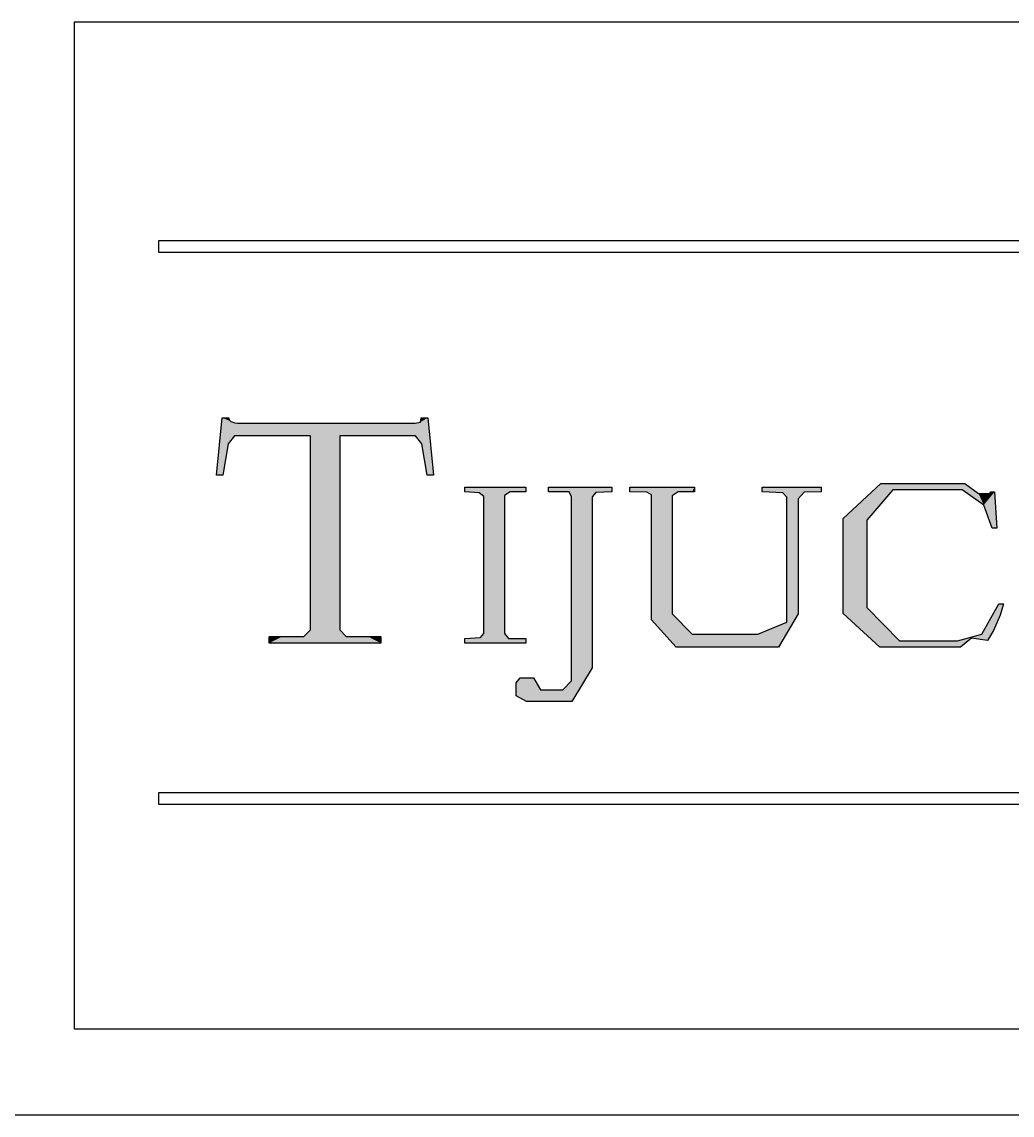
# Model space of a CAD drawing. Extents: x 3196 to 9141, y -1880 to 2325.
# Drawn here: x 8748.8 to 8812.5, y -1425.3 to -1354.9 of the extents above; entities that cross this region are included whole.
import ezdxf

# ---------------------------------------------------------------- set-up
doc = ezdxf.new("R2010")
doc.units = 0
doc.header["$MEASUREMENT"] = 0
doc.layers.add('10', color=10, linetype='CONTINUOUS')

msp = doc.modelspace()

# ---------------------------------------------------------------- linework, layer by layer
at = {"layer": '10', "linetype": 'Continuous'}
for p, q in [((8752.149168, -1419.803535), (8752.149168, -1354.884685)), ((8752.149168, -1354.884685), (8969.593868, -1354.884685)), ((8752.149168, -1419.803535), (8752.149168, -1354.884685)), ((8752.149168, -1354.884685), (8752.149168, -1354.884685)), ((8752.149168, -1354.884685), (8969.593868, -1354.884685)), ((8757.591718, -1369.738335), (8757.591718, -1368.973185)), ((8757.591718, -1368.973185), (8963.966318, -1368.973185)), ((8757.591718, -1369.738335), (8757.591718, -1368.973185)), ((8757.591718, -1368.973185), (8757.591718, -1368.973185)), ((8757.591718, -1368.973185), (8963.966318, -1368.973185)), ((8963.966318, -1369.738335), (8757.591718, -1369.738335)), ((8963.966318, -1369.738335), (8757.591718, -1369.738335)), ((8757.591718, -1369.738335), (8757.591718, -1369.738335)), ((8757.591718, -1405.310535), (8757.591718, -1404.545385)), ((8757.591718, -1404.545385), (8963.966318, -1404.545385)), ((8757.591718, -1405.310535), (8757.591718, -1404.545385)), ((8757.591718, -1404.545385), (8757.591718, -1404.545385)), ((8757.591718, -1404.545385), (8963.966318, -1404.545385)), ((8963.966318, -1405.310535), (8757.591718, -1405.310535)), ((8963.966318, -1405.310535), (8757.591718, -1405.310535)), ((8757.591718, -1405.310535), (8757.591718, -1405.310535)), ((8969.593868, -1419.803535), (8752.149168, -1419.803535)), ((8969.593868, -1419.803535), (8752.149168, -1419.803535)), ((8752.149168, -1419.803535), (8752.149168, -1419.803535)), ((9085.255018, -1425.339835), (8223.062618, -1425.339835))]:
    msp.add_line(p, q, dxfattribs=at)
for points in [[(8767.342068, -1381.562885), (8763.375368, -1381.562885), (8762.463018, -1381.562885), (8762.052618, -1382.087835), (8761.710818, -1384.094185), (8761.300818, -1384.094185), (8761.665968, -1380.400285), (8762.097118, -1380.400285), (8762.121968, -1380.538185), (8762.213518, -1380.628685), (8762.348818, -1380.674635), (8762.486368, -1380.719835), (8762.646518, -1380.742085), (8762.804468, -1380.742085), (8773.768918, -1380.742085), (8774.087718, -1380.742085), (8774.431768, -1380.674635), (8774.476218, -1380.400285), (8774.910718, -1380.400285), (8775.274018, -1384.094185), (8774.864768, -1384.094185), (8774.520368, -1382.087835), (8774.112218, -1381.562885), (8773.199868, -1381.562885), (8769.232768, -1381.562885), (8769.232768, -1392.823885), (8769.232768, -1394.054685), (8769.644618, -1394.487685), (8771.033368, -1394.487685), (8771.878218, -1394.487685), (8771.878218, -1394.921435), (8764.698118, -1394.921435), (8764.698118, -1394.487685), (8765.541468, -1394.487685), (8766.930968, -1394.487685), (8767.342068, -1394.054685), (8767.342068, -1392.823885), (8767.342068, -1381.562885)], [(8779.850218, -1386.488285), (8779.850218, -1393.338485), (8779.850218, -1394.291235), (8780.108618, -1394.612985), (8781.221868, -1394.612985), (8781.221868, -1394.921435), (8777.297418, -1394.921435), (8777.297418, -1394.612985), (8778.298018, -1394.566285), (8778.508968, -1394.306785), (8778.508968, -1393.225035), (8778.508968, -1386.344435), (8778.508968, -1385.473235), (8778.202368, -1385.229335), (8777.297418, -1385.180385), (8777.297418, -1384.874185), (8781.221868, -1384.874185), (8781.221868, -1385.180385), (8780.205368, -1385.180385), (8779.850218, -1385.406535), (8779.850218, -1386.488285)], [(8786.761218, -1385.180385), (8785.726518, -1385.212985), (8785.500368, -1385.503635), (8785.500368, -1386.360735), (8785.500368, -1393.258385), (8785.500368, -1396.503685), (8784.175418, -1398.685035), (8782.157568, -1398.685035), (8781.268218, -1398.685035), (8780.590918, -1398.314285), (8780.590918, -1397.813085), (8780.590918, -1397.473485), (8780.847468, -1397.167285), (8781.170718, -1397.167285), (8781.720118, -1397.167285), (8782.157568, -1397.926535), (8782.834168, -1397.926535), (8783.609318, -1397.926535), (8784.158718, -1397.344485), (8784.158718, -1395.550935), (8784.158718, -1386.925735), (8784.158718, -1385.503635), (8784.013068, -1385.180385), (8782.850818, -1385.180385), (8782.673268, -1385.180385), (8782.673268, -1384.874185), (8786.761218, -1384.874185), (8786.761218, -1385.180385)], [(8793.978768, -1395.180935), (8790.893618, -1395.180935), (8789.311018, -1393.418535), (8789.311018, -1391.108185), (8789.311018, -1386.391885), (8789.311018, -1385.358335), (8789.019618, -1385.198935), (8787.920818, -1385.180385), (8787.920818, -1384.874185), (8792.074018, -1384.874185), (8792.074018, -1385.180385), (8791.927218, -1385.180385), (8791.039718, -1385.180385), (8790.651168, -1385.423585), (8790.651168, -1386.360735), (8790.651168, -1390.851685), (8790.651168, -1393.030035), (8791.927218, -1394.340135), (8794.333918, -1394.340135), (8796.158968, -1394.340135), (8798.018168, -1393.580185), (8798.018168, -1390.833135), (8798.018168, -1387.071785), (8798.018168, -1385.519935), (8797.774568, -1385.245635), (8796.434418, -1385.180385), (8796.434418, -1384.874185), (8800.229118, -1384.874185), (8800.229118, -1385.180385), (8799.148468, -1385.198935), (8798.758468, -1385.632635), (8798.758468, -1386.666235), (8798.758468, -1391.028885), (8798.758468, -1393.030035), (8797.485418, -1395.180935), (8793.978768, -1395.180935)], [(8811.548718, -1387.523335), (8811.241768, -1387.523335), (8810.709068, -1386.021185), (8809.319568, -1385.035035), (8807.559768, -1385.035035), (8804.861318, -1385.035035), (8803.181568, -1386.990985), (8803.181568, -1389.704635), (8803.181568, -1392.628885), (8805.280968, -1394.776135), (8807.738118, -1394.776135), (8809.011868, -1394.776135), (8810.578918, -1394.340135), (8811.677368, -1392.386435), (8811.984718, -1392.386435), (8811.775268, -1393.113835), (8811.339268, -1394.114035), (8810.951118, -1394.744235), (8809.916068, -1394.598935), (8809.205418, -1395.180935), (8807.301368, -1395.180935), (8804.020118, -1395.180935), (8801.663818, -1393.014435), (8801.663818, -1390.025685), (8801.663818, -1386.893085), (8804.085368, -1384.632435), (8807.462668, -1384.632435), (8809.497168, -1384.632435), (8810.370968, -1385.277485), (8810.870668, -1385.277485), (8811.048268, -1385.277485), (8811.128318, -1385.229335), (8811.160618, -1385.180385), (8811.404518, -1385.180385), (8811.548718, -1387.523335)]]:
    msp.add_lwpolyline(points, dxfattribs=at)
for points in [[(8761.665968, -1380.400285), (8761.300818, -1384.094185), (8761.300818, -1384.094185)], [(8762.213518, -1380.628685), (8761.665968, -1380.400285), (8761.300818, -1384.094185)], [(8762.213518, -1380.628685), (8761.300818, -1384.094185), (8761.300818, -1384.094185)], [(8762.348818, -1380.674635), (8762.213518, -1380.628685), (8761.300818, -1384.094185)], [(8762.348818, -1380.674635), (8761.300818, -1384.094185), (8761.300818, -1384.094185)], [(8762.486368, -1380.719835), (8762.348818, -1380.674635), (8761.300818, -1384.094185)], [(8762.486368, -1380.719835), (8761.300818, -1384.094185), (8762.052618, -1382.087835)], [(8762.097118, -1380.400285), (8761.665968, -1380.400285), (8761.665968, -1380.400285)], [(8762.121968, -1380.538185), (8762.097118, -1380.400285), (8761.665968, -1380.400285)], [(8762.121968, -1380.538185), (8761.665968, -1380.400285), (8761.665968, -1380.400285)], [(8762.213518, -1380.628685), (8762.121968, -1380.538185), (8761.665968, -1380.400285)], [(8762.486368, -1380.719835), (8762.052618, -1382.087835), (8762.052618, -1382.087835)], [(8762.646518, -1380.742085), (8762.486368, -1380.719835), (8762.052618, -1382.087835)], [(8762.646518, -1380.742085), (8762.052618, -1382.087835), (8762.463018, -1381.562885)], [(8762.646518, -1380.742085), (8762.463018, -1381.562885), (8763.375368, -1381.562885)], [(8762.804468, -1380.742085), (8762.646518, -1380.742085), (8762.646518, -1380.742085)], [(8769.232768, -1381.562885), (8762.804468, -1380.742085), (8762.646518, -1380.742085)], [(8762.646518, -1380.742085), (8763.375368, -1381.562885), (8767.342068, -1381.562885)], [(8762.646518, -1380.742085), (8767.342068, -1381.562885), (8767.342068, -1381.562885)], [(8769.232768, -1381.562885), (8762.646518, -1380.742085), (8767.342068, -1381.562885)], [(8773.768918, -1380.742085), (8762.804468, -1380.742085), (8762.804468, -1380.742085)], [(8769.232768, -1381.562885), (8773.768918, -1380.742085), (8762.804468, -1380.742085)], [(8769.232768, -1381.562885), (8773.199868, -1381.562885), (8774.087718, -1380.742085)], [(8769.232768, -1381.562885), (8774.087718, -1380.742085), (8773.768918, -1380.742085)], [(8773.199868, -1381.562885), (8774.112218, -1381.562885), (8774.910718, -1380.400285)], [(8773.199868, -1381.562885), (8774.910718, -1380.400285), (8774.431768, -1380.674635)], [(8773.199868, -1381.562885), (8774.431768, -1380.674635), (8774.087718, -1380.742085)], [(8773.199868, -1381.562885), (8774.087718, -1380.742085), (8774.087718, -1380.742085)], [(8774.087718, -1380.742085), (8773.768918, -1380.742085), (8773.768918, -1380.742085)], [(8774.431768, -1380.674635), (8774.087718, -1380.742085), (8774.087718, -1380.742085)], [(8774.112218, -1381.562885), (8774.520368, -1382.087835), (8774.910718, -1380.400285)], [(8774.112218, -1381.562885), (8774.910718, -1380.400285), (8774.910718, -1380.400285)], [(8774.476218, -1380.400285), (8774.431768, -1380.674635), (8774.431768, -1380.674635)], [(8774.910718, -1380.400285), (8774.476218, -1380.400285), (8774.431768, -1380.674635)], [(8774.910718, -1380.400285), (8774.431768, -1380.674635), (8774.431768, -1380.674635)], [(8774.520368, -1382.087835), (8775.274018, -1384.094185), (8774.910718, -1380.400285)], [(8774.520368, -1382.087835), (8774.910718, -1380.400285), (8774.910718, -1380.400285)], [(8775.274018, -1384.094185), (8774.910718, -1380.400285), (8774.910718, -1380.400285)], [(8762.052618, -1382.087835), (8762.463018, -1381.562885), (8762.463018, -1381.562885)], [(8762.463018, -1381.562885), (8763.375368, -1381.562885), (8763.375368, -1381.562885)], [(8763.375368, -1381.562885), (8767.342068, -1381.562885), (8767.342068, -1381.562885)], [(8767.342068, -1392.823885), (8769.232768, -1392.823885), (8769.232768, -1381.562885)], [(8769.232768, -1381.562885), (8767.342068, -1381.562885), (8767.342068, -1381.562885)], [(8767.342068, -1392.823885), (8769.232768, -1381.562885), (8767.342068, -1381.562885)], [(8769.232768, -1392.823885), (8769.232768, -1381.562885), (8769.232768, -1381.562885)], [(8761.300818, -1384.094185), (8761.710818, -1384.094185), (8762.052618, -1382.087835)], [(8761.300818, -1384.094185), (8762.052618, -1382.087835), (8762.052618, -1382.087835)], [(8761.710818, -1384.094185), (8762.052618, -1382.087835), (8762.052618, -1382.087835)], [(8774.520368, -1382.087835), (8774.864768, -1384.094185), (8775.274018, -1384.094185)], [(8774.864768, -1384.094185), (8775.274018, -1384.094185), (8775.274018, -1384.094185)], [(8781.221868, -1384.874185), (8777.297418, -1384.874185), (8777.297418, -1384.874185)], [(8780.205368, -1385.180385), (8781.221868, -1384.874185), (8777.297418, -1384.874185)], [(8780.205368, -1385.180385), (8777.297418, -1384.874185), (8777.297418, -1384.874185)], [(8779.850218, -1385.406535), (8780.205368, -1385.180385), (8777.297418, -1384.874185)], [(8777.297418, -1384.874185), (8777.297418, -1385.180385), (8778.202368, -1385.229335)], [(8777.297418, -1384.874185), (8778.202368, -1385.229335), (8778.202368, -1385.229335)], [(8779.850218, -1385.406535), (8777.297418, -1384.874185), (8778.202368, -1385.229335)], [(8780.205368, -1385.180385), (8781.221868, -1385.180385), (8781.221868, -1384.874185)], [(8781.221868, -1385.180385), (8781.221868, -1384.874185), (8781.221868, -1384.874185)], [(8782.673268, -1384.874185), (8782.673268, -1385.180385), (8782.673268, -1385.180385)], [(8786.761218, -1384.874185), (8782.673268, -1384.874185), (8782.673268, -1385.180385)], [(8786.761218, -1384.874185), (8782.673268, -1385.180385), (8782.850818, -1385.180385)], [(8786.761218, -1384.874185), (8782.850818, -1385.180385), (8784.013068, -1385.180385)], [(8786.761218, -1384.874185), (8784.013068, -1385.180385), (8784.158718, -1385.503635)], [(8786.761218, -1384.874185), (8784.158718, -1385.503635), (8785.726518, -1385.212985)], [(8786.761218, -1384.874185), (8785.726518, -1385.212985), (8786.761218, -1385.180385)], [(8792.074018, -1384.874185), (8787.920818, -1384.874185), (8787.920818, -1384.874185)], [(8791.039718, -1385.180385), (8792.074018, -1384.874185), (8787.920818, -1384.874185)], [(8791.039718, -1385.180385), (8787.920818, -1384.874185), (8787.920818, -1384.874185)], [(8790.651168, -1385.423585), (8791.039718, -1385.180385), (8787.920818, -1384.874185)], [(8787.920818, -1384.874185), (8787.920818, -1385.180385), (8789.019618, -1385.198935)], [(8787.920818, -1384.874185), (8789.019618, -1385.198935), (8789.019618, -1385.198935)], [(8790.651168, -1385.423585), (8787.920818, -1384.874185), (8789.019618, -1385.198935)], [(8791.039718, -1385.180385), (8791.927218, -1385.180385), (8792.074018, -1384.874185)], [(8791.927218, -1385.180385), (8792.074018, -1385.180385), (8792.074018, -1384.874185)], [(8791.927218, -1385.180385), (8792.074018, -1384.874185), (8792.074018, -1384.874185)], [(8792.074018, -1385.180385), (8792.074018, -1384.874185), (8792.074018, -1384.874185)], [(8800.229118, -1384.874185), (8796.434418, -1384.874185), (8796.434418, -1384.874185)], [(8799.148468, -1385.198935), (8800.229118, -1384.874185), (8796.434418, -1384.874185)], [(8796.434418, -1384.874185), (8796.434418, -1385.180385), (8796.434418, -1385.180385)], [(8799.148468, -1385.198935), (8796.434418, -1384.874185), (8796.434418, -1385.180385)], [(8799.148468, -1385.198935), (8800.229118, -1385.180385), (8800.229118, -1384.874185)], [(8800.229118, -1385.180385), (8800.229118, -1384.874185), (8800.229118, -1384.874185)], [(8804.085368, -1384.632435), (8801.663818, -1386.893085), (8801.663818, -1390.025685)], [(8804.085368, -1384.632435), (8801.663818, -1390.025685), (8803.181568, -1386.990985)], [(8804.085368, -1384.632435), (8803.181568, -1386.990985), (8804.861318, -1385.035035)], [(8803.181568, -1386.990985), (8804.861318, -1385.035035), (8804.861318, -1385.035035)], [(8804.085368, -1384.632435), (8804.861318, -1385.035035), (8804.861318, -1385.035035)], [(8809.497168, -1384.632435), (8804.085368, -1384.632435), (8804.861318, -1385.035035)], [(8809.497168, -1384.632435), (8804.861318, -1385.035035), (8807.559768, -1385.035035)], [(8804.861318, -1385.035035), (8807.559768, -1385.035035), (8807.559768, -1385.035035)], [(8809.497168, -1384.632435), (8807.559768, -1385.035035), (8809.319568, -1385.035035)], [(8807.559768, -1385.035035), (8809.319568, -1385.035035), (8809.319568, -1385.035035)], [(8809.497168, -1384.632435), (8809.319568, -1385.035035), (8809.319568, -1385.035035)], [(8810.370968, -1385.277485), (8809.497168, -1384.632435), (8809.319568, -1385.035035)], [(8809.319568, -1385.035035), (8810.709068, -1386.021185), (8810.709068, -1386.021185)], [(8810.370968, -1385.277485), (8809.319568, -1385.035035), (8810.709068, -1386.021185)], [(8777.297418, -1385.180385), (8778.202368, -1385.229335), (8778.202368, -1385.229335)], [(8778.202368, -1385.229335), (8778.508968, -1385.473235), (8778.508968, -1385.473235)], [(8779.850218, -1385.406535), (8778.202368, -1385.229335), (8778.508968, -1385.473235)], [(8779.850218, -1385.406535), (8778.508968, -1385.473235), (8778.508968, -1386.344435)], [(8779.850218, -1385.406535), (8778.508968, -1386.344435), (8778.508968, -1393.225035)], [(8779.850218, -1385.406535), (8778.508968, -1393.225035), (8778.508968, -1394.306785)], [(8779.850218, -1385.406535), (8778.508968, -1394.306785), (8779.850218, -1386.488285)], [(8778.508968, -1385.473235), (8778.508968, -1386.344435), (8778.508968, -1386.344435)], [(8782.673268, -1385.180385), (8782.850818, -1385.180385), (8782.850818, -1385.180385)], [(8782.850818, -1385.180385), (8784.013068, -1385.180385), (8784.013068, -1385.180385)], [(8784.013068, -1385.180385), (8784.158718, -1385.503635), (8784.158718, -1385.503635)], [(8784.158718, -1385.503635), (8785.500368, -1385.503635), (8785.726518, -1385.212985)], [(8784.158718, -1385.503635), (8785.726518, -1385.212985), (8785.726518, -1385.212985)], [(8784.158718, -1385.503635), (8784.158718, -1395.550935), (8784.175418, -1398.685035)], [(8784.158718, -1385.503635), (8784.175418, -1398.685035), (8785.500368, -1396.503685)], [(8784.158718, -1385.503635), (8785.500368, -1396.503685), (8785.500368, -1393.258385)], [(8784.158718, -1385.503635), (8785.500368, -1393.258385), (8785.500368, -1386.360735)], [(8784.158718, -1385.503635), (8785.500368, -1386.360735), (8785.500368, -1385.503635)], [(8785.500368, -1385.503635), (8785.726518, -1385.212985), (8785.726518, -1385.212985)], [(8785.500368, -1386.360735), (8785.500368, -1385.503635), (8785.500368, -1385.503635)], [(8785.726518, -1385.212985), (8786.761218, -1385.180385), (8786.761218, -1385.180385)], [(8787.920818, -1385.180385), (8789.019618, -1385.198935), (8789.019618, -1385.198935)], [(8789.019618, -1385.198935), (8789.311018, -1385.358335), (8789.311018, -1385.358335)], [(8790.651168, -1385.423585), (8789.019618, -1385.198935), (8789.311018, -1385.358335)], [(8790.651168, -1385.423585), (8789.311018, -1385.358335), (8789.311018, -1385.358335)], [(8790.651168, -1386.360735), (8790.651168, -1385.423585), (8789.311018, -1385.358335)], [(8790.651168, -1386.360735), (8789.311018, -1385.358335), (8789.311018, -1385.358335)], [(8790.651168, -1393.030035), (8790.651168, -1386.360735), (8789.311018, -1385.358335)], [(8789.311018, -1385.358335), (8789.311018, -1386.391885), (8789.311018, -1386.391885)], [(8790.651168, -1393.030035), (8789.311018, -1385.358335), (8789.311018, -1386.391885)], [(8796.434418, -1385.180385), (8797.774568, -1385.245635), (8797.774568, -1385.245635)], [(8799.148468, -1385.198935), (8796.434418, -1385.180385), (8797.774568, -1385.245635)], [(8799.148468, -1385.198935), (8797.774568, -1385.245635), (8797.774568, -1385.245635)], [(8798.758468, -1385.632635), (8799.148468, -1385.198935), (8797.774568, -1385.245635)], [(8797.774568, -1385.245635), (8798.018168, -1385.519935), (8798.018168, -1385.519935)], [(8798.758468, -1385.632635), (8797.774568, -1385.245635), (8798.018168, -1385.519935)], [(8798.758468, -1385.632635), (8798.018168, -1385.519935), (8798.018168, -1385.519935)], [(8798.758468, -1386.666235), (8798.758468, -1385.632635), (8798.018168, -1385.519935)], [(8798.758468, -1386.666235), (8798.018168, -1385.519935), (8798.018168, -1385.519935)], [(8798.758468, -1393.030035), (8798.758468, -1386.666235), (8798.018168, -1385.519935)], [(8798.018168, -1385.519935), (8798.018168, -1387.071785), (8798.018168, -1387.071785)], [(8798.758468, -1393.030035), (8798.018168, -1385.519935), (8798.018168, -1387.071785)], [(8810.370968, -1385.277485), (8810.709068, -1386.021185), (8810.709068, -1386.021185)], [(8811.048268, -1385.277485), (8810.370968, -1385.277485), (8810.709068, -1386.021185)], [(8811.404518, -1385.180385), (8811.048268, -1385.277485), (8810.709068, -1386.021185)], [(8811.404518, -1385.180385), (8810.709068, -1386.021185), (8811.241768, -1387.523335)], [(8811.048268, -1385.277485), (8810.709068, -1386.021185), (8810.709068, -1386.021185)], [(8811.404518, -1385.180385), (8811.128318, -1385.229335), (8811.048268, -1385.277485)], [(8811.128318, -1385.229335), (8811.048268, -1385.277485), (8811.048268, -1385.277485)], [(8811.160618, -1385.180385), (8811.128318, -1385.229335), (8811.128318, -1385.229335)], [(8811.404518, -1385.180385), (8811.160618, -1385.180385), (8811.128318, -1385.229335)], [(8811.404518, -1385.180385), (8811.241768, -1387.523335), (8811.548718, -1387.523335)], [(8778.508968, -1386.344435), (8778.508968, -1393.225035), (8778.508968, -1393.225035)], [(8778.508968, -1394.306785), (8779.850218, -1393.338485), (8779.850218, -1386.488285)], [(8778.508968, -1394.306785), (8779.850218, -1386.488285), (8779.850218, -1386.488285)], [(8779.850218, -1393.338485), (8779.850218, -1386.488285), (8779.850218, -1386.488285)], [(8785.500368, -1393.258385), (8785.500368, -1386.360735), (8785.500368, -1386.360735)], [(8789.311018, -1386.391885), (8789.311018, -1391.108185), (8789.311018, -1391.108185)], [(8790.651168, -1393.030035), (8789.311018, -1386.391885), (8789.311018, -1391.108185)], [(8810.709068, -1386.021185), (8811.241768, -1387.523335), (8811.241768, -1387.523335)], [(8798.018168, -1387.071785), (8798.018168, -1390.833135), (8798.018168, -1390.833135)], [(8798.758468, -1393.030035), (8798.018168, -1387.071785), (8798.018168, -1390.833135)], [(8801.663818, -1386.893085), (8801.663818, -1390.025685), (8801.663818, -1390.025685)], [(8801.663818, -1390.025685), (8803.181568, -1389.704635), (8803.181568, -1386.990985)], [(8801.663818, -1390.025685), (8803.181568, -1386.990985), (8803.181568, -1386.990985)], [(8803.181568, -1389.704635), (8803.181568, -1386.990985), (8803.181568, -1386.990985)], [(8811.241768, -1387.523335), (8811.548718, -1387.523335), (8811.548718, -1387.523335)], [(8801.663818, -1390.025685), (8803.181568, -1392.628885), (8803.181568, -1389.704635)], [(8801.663818, -1390.025685), (8801.663818, -1393.014435), (8804.020118, -1395.180935)], [(8801.663818, -1390.025685), (8804.020118, -1395.180935), (8803.181568, -1392.628885)], [(8803.181568, -1392.628885), (8803.181568, -1389.704635), (8803.181568, -1389.704635)], [(8789.311018, -1391.108185), (8789.311018, -1393.418535), (8789.311018, -1393.418535)], [(8790.651168, -1393.030035), (8789.311018, -1391.108185), (8789.311018, -1393.418535)], [(8798.018168, -1390.833135), (8798.018168, -1393.580185), (8798.018168, -1393.580185)], [(8798.758468, -1393.030035), (8798.018168, -1390.833135), (8798.018168, -1393.580185)], [(8767.342068, -1392.823885), (8767.342068, -1394.054685), (8769.644618, -1394.487685)], [(8767.342068, -1392.823885), (8769.644618, -1394.487685), (8769.232768, -1394.054685)], [(8767.342068, -1392.823885), (8769.232768, -1394.054685), (8769.232768, -1392.823885)], [(8769.232768, -1394.054685), (8769.232768, -1392.823885), (8769.232768, -1392.823885)], [(8805.280968, -1394.776135), (8803.181568, -1392.628885), (8803.181568, -1392.628885)], [(8804.020118, -1395.180935), (8805.280968, -1394.776135), (8803.181568, -1392.628885)], [(8804.020118, -1395.180935), (8803.181568, -1392.628885), (8803.181568, -1392.628885)], [(8811.677368, -1392.386435), (8810.578918, -1394.340135), (8810.578918, -1394.340135)], [(8811.339268, -1394.114035), (8811.677368, -1392.386435), (8810.578918, -1394.340135)], [(8811.339268, -1394.114035), (8811.775268, -1393.113835), (8811.984718, -1392.386435)], [(8811.339268, -1394.114035), (8811.984718, -1392.386435), (8811.677368, -1392.386435)], [(8811.984718, -1392.386435), (8811.677368, -1392.386435), (8811.677368, -1392.386435)], [(8811.775268, -1393.113835), (8811.984718, -1392.386435), (8811.984718, -1392.386435)], [(8778.508968, -1393.225035), (8778.508968, -1394.306785), (8778.508968, -1394.306785)], [(8778.508968, -1394.306785), (8779.850218, -1394.291235), (8779.850218, -1393.338485)], [(8779.850218, -1394.291235), (8779.850218, -1393.338485), (8779.850218, -1393.338485)], [(8785.500368, -1396.503685), (8785.500368, -1393.258385), (8785.500368, -1393.258385)], [(8790.651168, -1393.030035), (8789.311018, -1393.418535), (8789.311018, -1393.418535)], [(8791.927218, -1394.340135), (8790.651168, -1393.030035), (8789.311018, -1393.418535)], [(8789.311018, -1393.418535), (8790.893618, -1395.180935), (8790.893618, -1395.180935)], [(8791.927218, -1394.340135), (8789.311018, -1393.418535), (8790.893618, -1395.180935)], [(8798.018168, -1393.580185), (8796.158968, -1394.340135), (8796.158968, -1394.340135)], [(8797.485418, -1395.180935), (8798.018168, -1393.580185), (8796.158968, -1394.340135)], [(8797.485418, -1395.180935), (8798.758468, -1393.030035), (8798.018168, -1393.580185)], [(8798.758468, -1393.030035), (8798.018168, -1393.580185), (8798.018168, -1393.580185)], [(8801.663818, -1393.014435), (8804.020118, -1395.180935), (8804.020118, -1395.180935)], [(8767.342068, -1394.054685), (8766.930968, -1394.487685), (8771.878218, -1394.921435)], [(8767.342068, -1394.054685), (8771.878218, -1394.921435), (8769.644618, -1394.487685)], [(8767.342068, -1394.054685), (8769.644618, -1394.487685), (8769.644618, -1394.487685)], [(8769.644618, -1394.487685), (8769.232768, -1394.054685), (8769.232768, -1394.054685)], [(8778.508968, -1394.306785), (8778.298018, -1394.566285), (8781.221868, -1394.921435)], [(8778.508968, -1394.306785), (8780.108618, -1394.612985), (8779.850218, -1394.291235)], [(8778.508968, -1394.306785), (8781.221868, -1394.921435), (8780.108618, -1394.612985)], [(8780.108618, -1394.612985), (8779.850218, -1394.291235), (8779.850218, -1394.291235)], [(8809.916068, -1394.598935), (8810.951118, -1394.744235), (8811.339268, -1394.114035)], [(8809.916068, -1394.598935), (8811.339268, -1394.114035), (8810.578918, -1394.340135)], [(8811.339268, -1394.114035), (8810.578918, -1394.340135), (8810.578918, -1394.340135)], [(8810.951118, -1394.744235), (8811.339268, -1394.114035), (8811.339268, -1394.114035)], [(8764.698118, -1394.487685), (8764.698118, -1394.921435), (8764.698118, -1394.921435)], [(8765.541468, -1394.487685), (8764.698118, -1394.487685), (8764.698118, -1394.921435)], [(8765.541468, -1394.487685), (8764.698118, -1394.921435), (8764.698118, -1394.921435)], [(8766.930968, -1394.487685), (8765.541468, -1394.487685), (8764.698118, -1394.921435)], [(8766.930968, -1394.487685), (8764.698118, -1394.921435), (8771.878218, -1394.921435)], [(8764.698118, -1394.921435), (8771.878218, -1394.921435), (8771.878218, -1394.921435)], [(8766.930968, -1394.487685), (8771.878218, -1394.921435), (8771.878218, -1394.921435)], [(8771.033368, -1394.487685), (8769.644618, -1394.487685), (8769.644618, -1394.487685)], [(8771.878218, -1394.921435), (8771.033368, -1394.487685), (8769.644618, -1394.487685)], [(8771.878218, -1394.921435), (8769.644618, -1394.487685), (8769.644618, -1394.487685)], [(8771.878218, -1394.487685), (8771.033368, -1394.487685), (8771.033368, -1394.487685)], [(8771.878218, -1394.921435), (8771.878218, -1394.487685), (8771.033368, -1394.487685)], [(8778.298018, -1394.566285), (8777.297418, -1394.612985), (8777.297418, -1394.921435)], [(8778.298018, -1394.566285), (8777.297418, -1394.921435), (8781.221868, -1394.921435)], [(8777.297418, -1394.612985), (8777.297418, -1394.921435), (8777.297418, -1394.921435)], [(8777.297418, -1394.921435), (8781.221868, -1394.921435), (8781.221868, -1394.921435)], [(8778.298018, -1394.566285), (8781.221868, -1394.921435), (8781.221868, -1394.921435)], [(8781.221868, -1394.612985), (8780.108618, -1394.612985), (8780.108618, -1394.612985)], [(8781.221868, -1394.921435), (8781.221868, -1394.612985), (8780.108618, -1394.612985)], [(8781.221868, -1394.921435), (8780.108618, -1394.612985), (8780.108618, -1394.612985)], [(8791.927218, -1394.340135), (8790.893618, -1395.180935), (8793.978768, -1395.180935)], [(8794.333918, -1394.340135), (8791.927218, -1394.340135), (8791.927218, -1394.340135)], [(8797.485418, -1395.180935), (8794.333918, -1394.340135), (8791.927218, -1394.340135)], [(8791.927218, -1394.340135), (8793.978768, -1395.180935), (8793.978768, -1395.180935)], [(8797.485418, -1395.180935), (8791.927218, -1394.340135), (8793.978768, -1395.180935)], [(8796.158968, -1394.340135), (8794.333918, -1394.340135), (8794.333918, -1394.340135)], [(8797.485418, -1395.180935), (8796.158968, -1394.340135), (8794.333918, -1394.340135)], [(8804.020118, -1395.180935), (8809.205418, -1395.180935), (8809.011868, -1394.776135)], [(8804.020118, -1395.180935), (8809.011868, -1394.776135), (8807.738118, -1394.776135)], [(8804.020118, -1395.180935), (8807.738118, -1394.776135), (8805.280968, -1394.776135)], [(8807.738118, -1394.776135), (8805.280968, -1394.776135), (8805.280968, -1394.776135)], [(8809.011868, -1394.776135), (8807.738118, -1394.776135), (8807.738118, -1394.776135)], [(8810.578918, -1394.340135), (8809.011868, -1394.776135), (8809.011868, -1394.776135)], [(8809.916068, -1394.598935), (8810.578918, -1394.340135), (8809.011868, -1394.776135)], [(8809.916068, -1394.598935), (8809.011868, -1394.776135), (8809.011868, -1394.776135)], [(8809.205418, -1395.180935), (8809.916068, -1394.598935), (8809.011868, -1394.776135)], [(8809.205418, -1395.180935), (8809.011868, -1394.776135), (8809.011868, -1394.776135)], [(8784.158718, -1395.550935), (8784.158718, -1397.344485), (8784.175418, -1398.685035)], [(8784.158718, -1395.550935), (8784.175418, -1398.685035), (8784.175418, -1398.685035)], [(8790.893618, -1395.180935), (8793.978768, -1395.180935), (8793.978768, -1395.180935)], [(8784.175418, -1398.685035), (8785.500368, -1396.503685), (8785.500368, -1396.503685)], [(8780.847468, -1397.167285), (8780.590918, -1397.473485), (8780.590918, -1397.473485)], [(8782.157568, -1397.926535), (8780.847468, -1397.167285), (8780.590918, -1397.473485)], [(8780.590918, -1397.473485), (8780.590918, -1397.813085), (8780.590918, -1397.813085)], [(8782.157568, -1397.926535), (8780.590918, -1397.473485), (8780.590918, -1397.813085)], [(8780.590918, -1397.813085), (8780.590918, -1398.314285), (8780.590918, -1398.314285)], [(8782.157568, -1397.926535), (8780.590918, -1397.813085), (8780.590918, -1398.314285)], [(8781.170718, -1397.167285), (8780.847468, -1397.167285), (8780.847468, -1397.167285)], [(8782.157568, -1397.926535), (8781.170718, -1397.167285), (8780.847468, -1397.167285)], [(8781.720118, -1397.167285), (8781.170718, -1397.167285), (8781.170718, -1397.167285)], [(8782.157568, -1397.926535), (8781.720118, -1397.167285), (8781.170718, -1397.167285)], [(8784.158718, -1397.344485), (8783.609318, -1397.926535), (8784.175418, -1398.685035)], [(8784.158718, -1397.344485), (8784.175418, -1398.685035), (8784.175418, -1398.685035)], [(8782.157568, -1397.926535), (8780.590918, -1398.314285), (8780.590918, -1398.314285)], [(8783.609318, -1397.926535), (8782.157568, -1397.926535), (8780.590918, -1398.314285)], [(8783.609318, -1397.926535), (8780.590918, -1398.314285), (8781.268218, -1398.685035)], [(8780.590918, -1398.314285), (8781.268218, -1398.685035), (8781.268218, -1398.685035)], [(8783.609318, -1397.926535), (8781.268218, -1398.685035), (8782.157568, -1398.685035)], [(8783.609318, -1397.926535), (8782.157568, -1398.685035), (8784.175418, -1398.685035)], [(8783.609318, -1397.926535), (8784.175418, -1398.685035), (8784.175418, -1398.685035)], [(8781.268218, -1398.685035), (8782.157568, -1398.685035), (8782.157568, -1398.685035)], [(8782.157568, -1398.685035), (8784.175418, -1398.685035), (8784.175418, -1398.685035)]]:
    msp.add_solid(points, dxfattribs=at)

doc.saveas('drawing.dxf')
